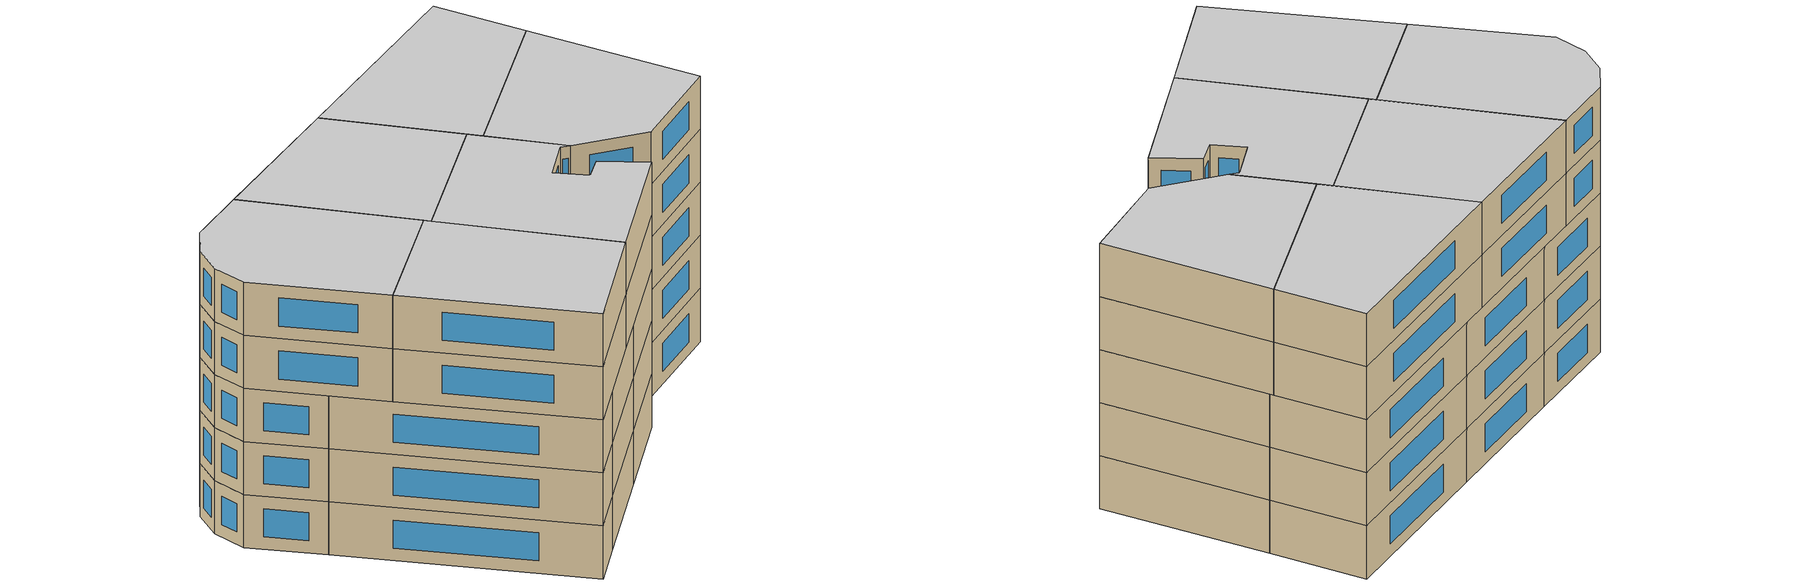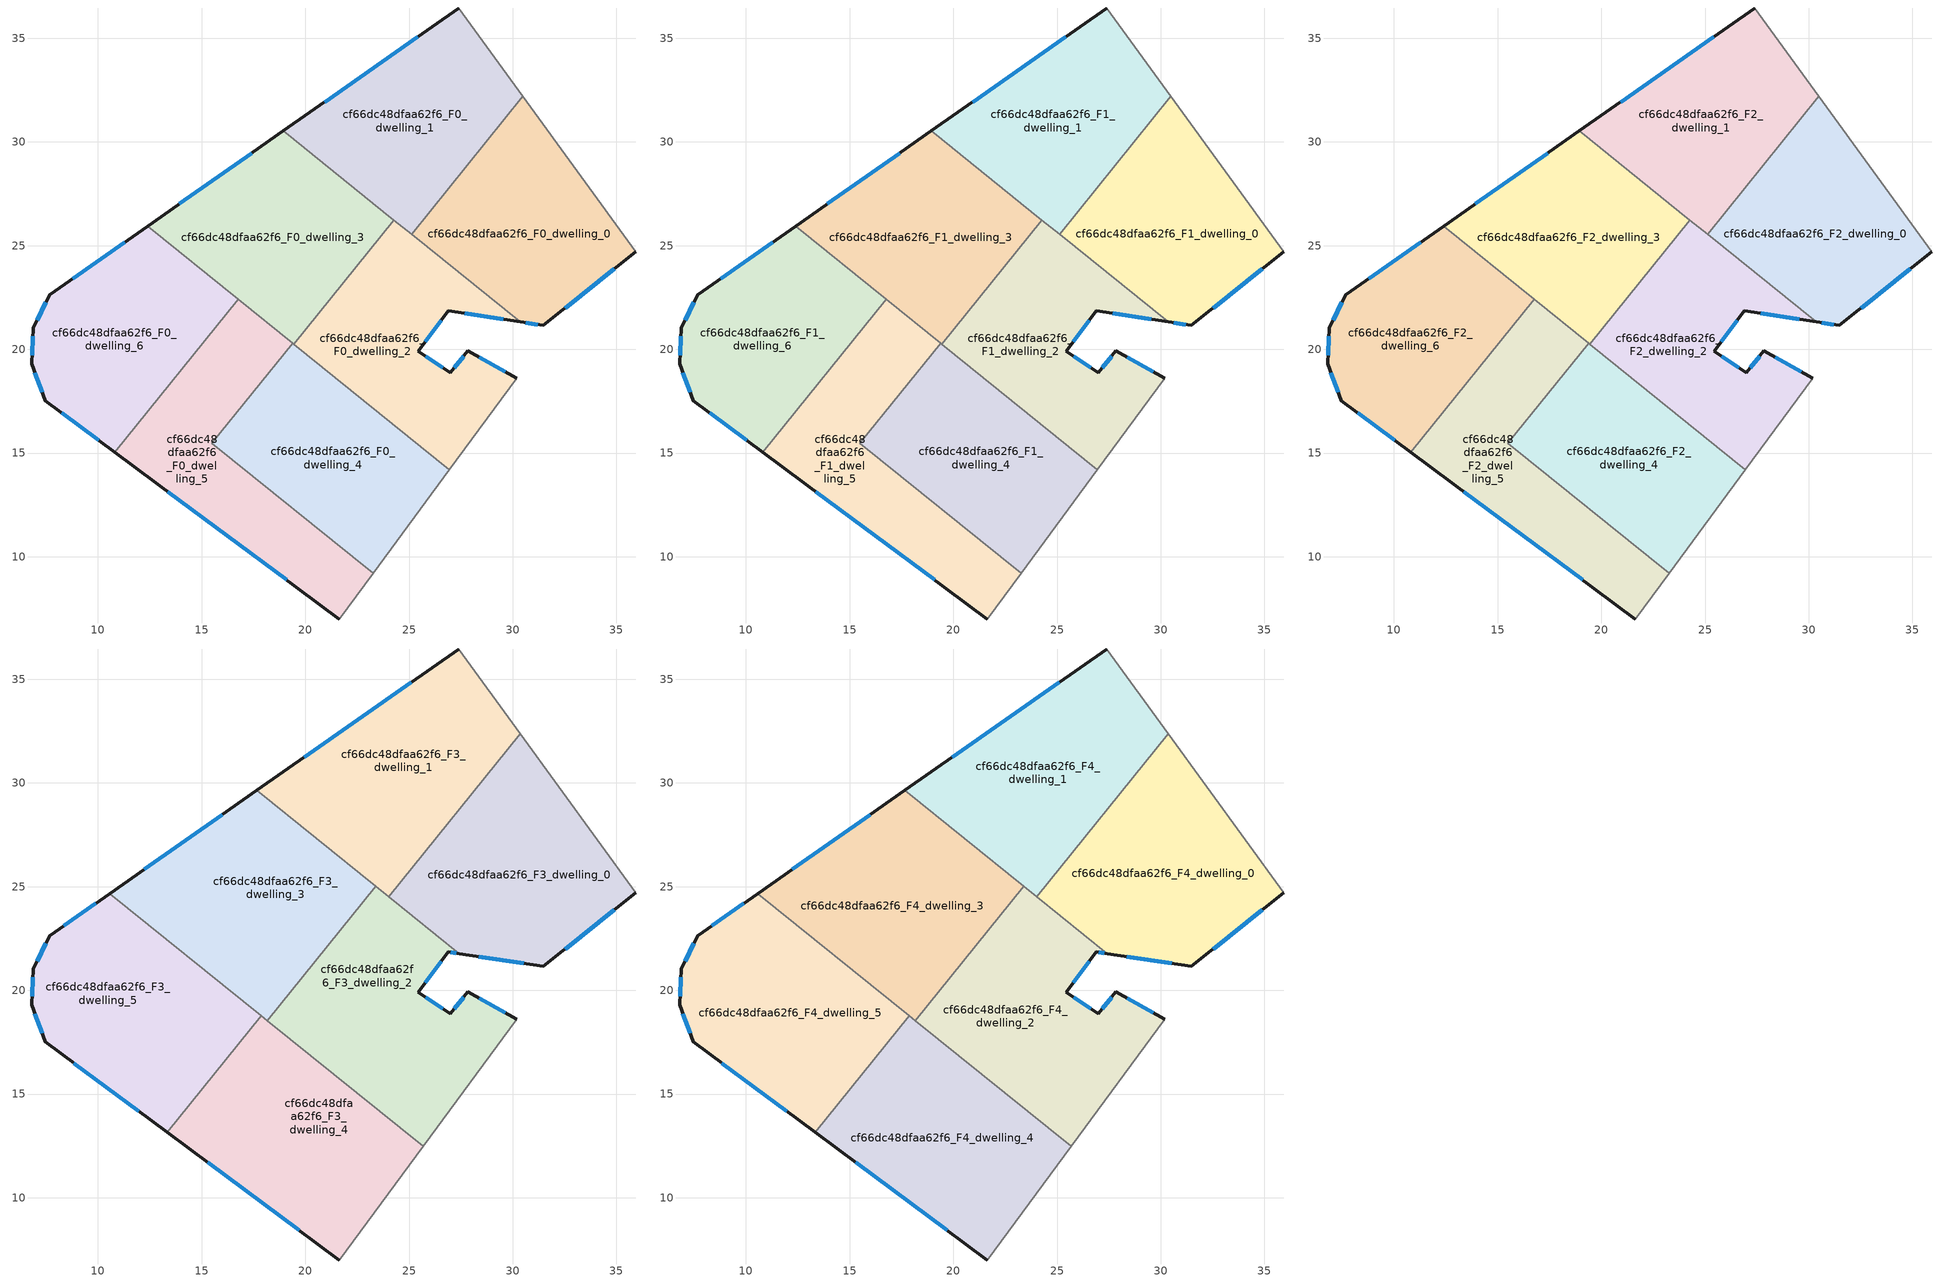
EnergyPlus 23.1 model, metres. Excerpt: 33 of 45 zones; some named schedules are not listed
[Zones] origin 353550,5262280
cf66dc48dfaa62f6_F0_dwelling_0
 floor ground (EU_floor_Construction): 30.49,32.2 35.93,24.71 31.47,21.16 30.36,21.33 25.13,25.54 z0
 wall outside (EU_wall_Construction): 30.36,21.33 31.47,21.16 35.93,24.71 z0:3
 wall to cf66dc48dfaa62f6_F0_dwelling_1 (EU_wall_Construction): 30.49,32.2 25.13,25.54 z0:3
 wall adiabatic (EU_wall_Construction): 35.93,24.71 30.49,32.2 z0:3
 wall to cf66dc48dfaa62f6_F0_dwelling_2 (EU_wall_Construction): 25.13,25.54 30.36,21.33 z0:3
 window (EU_Window_Construction): 32.52,21.99 34.89,23.88 / 30.62,21.29 31.21,21.2 z0.7:2.3
cf66dc48dfaa62f6_F0_dwelling_1
 floor ground (EU_floor_Construction): 27.4,36.46 30.49,32.2 25.13,25.54 18.94,30.53 z0
 wall outside (EU_wall_Construction): 27.4,36.46 18.94,30.53 z0:3
 wall adiabatic (EU_wall_Construction): 30.49,32.2 27.4,36.46 z0:3
 wall to cf66dc48dfaa62f6_F0_dwelling_3 (EU_wall_Construction): 18.94,30.53 24.27,26.23 z0:3
 wall to cf66dc48dfaa62f6_F0_dwelling_2 (EU_wall_Construction): 24.27,26.24 25.13,25.55 z0:3
 window (EU_Window_Construction): 25.41,35.07 20.93,31.93 z0.7:2.3
cf66dc48dfaa62f6_F0_dwelling_2
 floor ground (EU_floor_Construction): 30.36,21.33 26.88,21.86 25.45,19.92 26.99,18.88 27.84,19.92 30.2,18.62 26.95,14.2 19.45,20.25 24.27,26.24 z0
 wall outside (EU_wall_Construction): 30.2,18.62 27.84,19.92 26.99,18.88 25.45,19.92 26.88,21.86 30.36,21.33 z0:3
 wall adiabatic (EU_wall_Construction): 26.95,14.2 30.2,18.62 z0:3
 wall to cf66dc48dfaa62f6_F0_dwelling_3 (EU_wall_Construction): 24.27,26.24 19.45,20.25 z0:3
 wall to cf66dc48dfaa62f6_F0_dwelling_4 (EU_wall_Construction): 19.45,20.25 26.95,14.2 z0:3
 window (EU_Window_Construction): 27.7,21.73 29.54,21.45 / 25.79,20.37 26.54,21.4 / 26.63,19.12 25.81,19.67 / 27.64,19.68 27.19,19.12 / 29.64,18.92 28.39,19.62 z0.7:2.3
cf66dc48dfaa62f6_F0_dwelling_3
 floor ground (EU_floor_Construction): 24.27,26.24 19.45,20.25 12.39,25.94 18.94,30.53 z0
 wall outside (EU_wall_Construction): 18.94,30.53 12.39,25.94 z0:3
 wall to cf66dc48dfaa62f6_F0_dwelling_6 (EU_wall_Construction): 12.39,25.94 16.77,22.41 z0:3
 wall to cf66dc48dfaa62f6_F0_dwelling_5 (EU_wall_Construction): 16.77,22.41 19.38,20.3 z0:3
 wall to cf66dc48dfaa62f6_F0_dwelling_4 (EU_wall_Construction): 19.38,20.3 19.45,20.25 z0:3
 window (EU_Window_Construction): 17.4,29.46 13.93,27.02 z0.7:2.3
cf66dc48dfaa62f6_F0_dwelling_4
 floor ground (EU_floor_Construction): 26.95,14.2 23.27,9.2 15.49,15.48 19.38,20.3 z0
 wall to cf66dc48dfaa62f6_F0_dwelling_5 (EU_wall_Construction): 19.38,20.3 15.49,15.48 23.27,9.2 z0:3
 wall adiabatic (EU_wall_Construction): 23.27,9.2 26.95,14.2 z0:3
cf66dc48dfaa62f6_F0_dwelling_5
 floor ground (EU_floor_Construction): 19.38,20.3 15.49,15.48 23.27,9.2 21.65,7 10.82,15.03 16.77,22.41 z0
 wall outside (EU_wall_Construction): 10.82,15.03 21.65,7 z0:3
 wall adiabatic (EU_wall_Construction): 21.65,7 23.27,9.2 z0:3
 wall to cf66dc48dfaa62f6_F0_dwelling_6 (EU_wall_Construction): 16.77,22.41 10.82,15.03 z0:3
 window (EU_Window_Construction): 13.36,13.15 19.1,8.89 z0.7:2.3
cf66dc48dfaa62f6_F0_dwelling_6
 floor ground (EU_floor_Construction): 16.77,22.41 10.82,15.03 7.46,17.52 6.81,19.3 6.89,21.04 7.68,22.64 12.39,25.94 z0
 wall outside (EU_wall_Construction): 12.39,25.94 7.68,22.64 6.89,21.04 6.81,19.3 7.46,17.52 10.82,15.03 z0:3
 window (EU_Window_Construction): 8.25,16.93 10.03,15.62 / 6.96,18.88 7.31,17.94 / 6.87,20.63 6.83,19.71 / 7.49,22.26 7.07,21.41 / 11.29,25.17 8.79,23.42 z0.7:2.3
cf66dc48dfaa62f6_F1_dwelling_0
 floor to cf66dc48dfaa62f6_F0_dwelling_0 (EU_floor_Construction): 30.49,32.2 35.93,24.71 31.47,21.16 30.36,21.33 25.13,25.54 z3
 wall outside (EU_wall_Construction): 30.36,21.33 31.47,21.16 35.93,24.71 z3:6
 wall to cf66dc48dfaa62f6_F1_dwelling_1 (EU_wall_Construction): 30.49,32.2 25.13,25.54 z3:6
 wall adiabatic (EU_wall_Construction): 35.93,24.71 30.49,32.2 z3:6
 wall to cf66dc48dfaa62f6_F1_dwelling_2 (EU_wall_Construction): 25.13,25.54 30.36,21.33 z3:6
 window (EU_Window_Construction): 32.52,21.99 34.89,23.88 / 30.62,21.29 31.21,21.2 z3.7:5.3
cf66dc48dfaa62f6_F1_dwelling_1
 floor to cf66dc48dfaa62f6_F0_dwelling_1 (EU_floor_Construction): 27.4,36.46 30.49,32.2 25.13,25.54 18.94,30.53 z3
 wall outside (EU_wall_Construction): 27.4,36.46 18.94,30.53 z3:6
 wall adiabatic (EU_wall_Construction): 30.49,32.2 27.4,36.46 z3:6
 wall to cf66dc48dfaa62f6_F1_dwelling_3 (EU_wall_Construction): 18.94,30.53 24.27,26.23 z3:6
 wall to cf66dc48dfaa62f6_F1_dwelling_2 (EU_wall_Construction): 24.27,26.24 25.13,25.55 z3:6
 window (EU_Window_Construction): 25.41,35.07 20.93,31.93 z3.7:5.3
cf66dc48dfaa62f6_F1_dwelling_2
 floor to cf66dc48dfaa62f6_F0_dwelling_2 (EU_floor_Construction): 30.36,21.33 26.88,21.86 25.45,19.92 26.99,18.88 27.84,19.92 30.2,18.62 26.95,14.2 19.45,20.25 24.27,26.24 z3
 wall outside (EU_wall_Construction): 30.2,18.62 27.84,19.92 26.99,18.88 25.45,19.92 26.88,21.86 30.36,21.33 z3:6
 wall adiabatic (EU_wall_Construction): 26.95,14.2 30.2,18.62 z3:6
 wall to cf66dc48dfaa62f6_F1_dwelling_3 (EU_wall_Construction): 24.27,26.24 19.45,20.25 z3:6
 wall to cf66dc48dfaa62f6_F1_dwelling_4 (EU_wall_Construction): 19.45,20.25 26.95,14.2 z3:6
 window (EU_Window_Construction): 27.7,21.73 29.54,21.45 / 25.79,20.37 26.54,21.4 / 26.63,19.12 25.81,19.67 / 27.64,19.68 27.19,19.12 / 29.64,18.92 28.39,19.62 z3.7:5.3
cf66dc48dfaa62f6_F1_dwelling_3
 floor to cf66dc48dfaa62f6_F0_dwelling_3 (EU_floor_Construction): 24.27,26.24 19.45,20.25 12.39,25.94 18.94,30.53 z3
 wall outside (EU_wall_Construction): 18.94,30.53 12.39,25.94 z3:6
 wall to cf66dc48dfaa62f6_F1_dwelling_6 (EU_wall_Construction): 12.39,25.94 16.77,22.41 z3:6
 wall to cf66dc48dfaa62f6_F1_dwelling_5 (EU_wall_Construction): 16.77,22.41 19.38,20.3 z3:6
 wall to cf66dc48dfaa62f6_F1_dwelling_4 (EU_wall_Construction): 19.38,20.3 19.45,20.25 z3:6
 window (EU_Window_Construction): 17.4,29.46 13.93,27.02 z3.7:5.3
cf66dc48dfaa62f6_F1_dwelling_4
 floor to cf66dc48dfaa62f6_F0_dwelling_4 (EU_floor_Construction): 26.95,14.2 23.27,9.2 15.49,15.48 19.38,20.3 z3
 wall to cf66dc48dfaa62f6_F1_dwelling_5 (EU_wall_Construction): 19.38,20.3 15.49,15.48 23.27,9.2 z3:6
 wall adiabatic (EU_wall_Construction): 23.27,9.2 26.95,14.2 z3:6
cf66dc48dfaa62f6_F1_dwelling_5
 floor to cf66dc48dfaa62f6_F0_dwelling_5 (EU_floor_Construction): 19.38,20.3 15.49,15.48 23.27,9.2 21.65,7 10.82,15.03 16.77,22.41 z3
 wall outside (EU_wall_Construction): 10.82,15.03 21.65,7 z3:6
 wall adiabatic (EU_wall_Construction): 21.65,7 23.27,9.2 z3:6
 wall to cf66dc48dfaa62f6_F1_dwelling_6 (EU_wall_Construction): 16.77,22.41 10.82,15.03 z3:6
 window (EU_Window_Construction): 13.36,13.15 19.1,8.89 z3.7:5.3
cf66dc48dfaa62f6_F1_dwelling_6
 floor to cf66dc48dfaa62f6_F0_dwelling_6 (EU_floor_Construction): 16.77,22.41 10.82,15.03 7.46,17.52 6.81,19.3 6.89,21.04 7.68,22.64 12.39,25.94 z3
 wall outside (EU_wall_Construction): 12.39,25.94 7.68,22.64 6.89,21.04 6.81,19.3 7.46,17.52 10.82,15.03 z3:6
 window (EU_Window_Construction): 8.25,16.93 10.03,15.62 / 6.96,18.88 7.31,17.94 / 6.87,20.63 6.83,19.71 / 7.49,22.26 7.07,21.41 / 11.29,25.17 8.79,23.42 z3.7:5.3
cf66dc48dfaa62f6_F2_dwelling_0
 floor to cf66dc48dfaa62f6_F1_dwelling_0 (EU_floor_Construction): 30.49,32.2 35.93,24.71 31.47,21.16 30.36,21.33 25.13,25.54 z6
 wall outside (EU_wall_Construction): 30.36,21.33 31.47,21.16 35.93,24.71 z6:9
 wall to cf66dc48dfaa62f6_F2_dwelling_1 (EU_wall_Construction): 30.49,32.2 25.13,25.54 z6:9
 wall adiabatic (EU_wall_Construction): 35.93,24.71 30.49,32.2 z6:9
 wall to cf66dc48dfaa62f6_F2_dwelling_2 (EU_wall_Construction): 25.13,25.54 30.36,21.33 z6:9
 window (EU_Window_Construction): 32.52,21.99 34.89,23.88 / 30.62,21.29 31.21,21.2 z6.7:8.3
cf66dc48dfaa62f6_F2_dwelling_1
 floor to cf66dc48dfaa62f6_F1_dwelling_1 (EU_floor_Construction): 27.4,36.46 30.49,32.2 25.13,25.54 18.94,30.53 z6
 wall outside (EU_wall_Construction): 27.4,36.46 18.94,30.53 z6:9
 wall adiabatic (EU_wall_Construction): 30.49,32.2 27.4,36.46 z6:9
 wall to cf66dc48dfaa62f6_F2_dwelling_3 (EU_wall_Construction): 18.94,30.53 24.27,26.23 z6:9
 wall to cf66dc48dfaa62f6_F2_dwelling_2 (EU_wall_Construction): 24.27,26.24 25.13,25.55 z6:9
 window (EU_Window_Construction): 25.41,35.07 20.93,31.93 z6.7:8.3
cf66dc48dfaa62f6_F2_dwelling_2
 floor to cf66dc48dfaa62f6_F1_dwelling_2 (EU_floor_Construction): 30.36,21.33 26.88,21.86 25.45,19.92 26.99,18.88 27.84,19.92 30.2,18.62 26.95,14.2 19.45,20.25 24.27,26.24 z6
 wall outside (EU_wall_Construction): 30.2,18.62 27.84,19.92 26.99,18.88 25.45,19.92 26.88,21.86 30.36,21.33 z6:9
 wall adiabatic (EU_wall_Construction): 26.95,14.2 30.2,18.62 z6:9
 wall to cf66dc48dfaa62f6_F2_dwelling_3 (EU_wall_Construction): 24.27,26.24 19.45,20.25 z6:9
 wall to cf66dc48dfaa62f6_F2_dwelling_4 (EU_wall_Construction): 19.45,20.25 26.95,14.2 z6:9
 window (EU_Window_Construction): 27.7,21.73 29.54,21.45 / 25.79,20.37 26.54,21.4 / 26.63,19.12 25.81,19.67 / 27.64,19.68 27.19,19.12 / 29.64,18.92 28.39,19.62 z6.7:8.3
cf66dc48dfaa62f6_F2_dwelling_3
 floor to cf66dc48dfaa62f6_F1_dwelling_3 (EU_floor_Construction): 24.27,26.24 19.45,20.25 12.39,25.94 18.94,30.53 z6
 wall outside (EU_wall_Construction): 18.94,30.53 12.39,25.94 z6:9
 wall to cf66dc48dfaa62f6_F2_dwelling_6 (EU_wall_Construction): 12.39,25.94 16.77,22.41 z6:9
 wall to cf66dc48dfaa62f6_F2_dwelling_5 (EU_wall_Construction): 16.77,22.41 19.38,20.3 z6:9
 wall to cf66dc48dfaa62f6_F2_dwelling_4 (EU_wall_Construction): 19.38,20.3 19.45,20.25 z6:9
 window (EU_Window_Construction): 17.4,29.46 13.93,27.02 z6.7:8.3
cf66dc48dfaa62f6_F2_dwelling_4
 floor to cf66dc48dfaa62f6_F1_dwelling_4 (EU_floor_Construction): 26.95,14.2 23.27,9.2 15.49,15.48 19.38,20.3 z6
 wall to cf66dc48dfaa62f6_F2_dwelling_5 (EU_wall_Construction): 19.38,20.3 15.49,15.48 23.27,9.2 z6:9
 wall adiabatic (EU_wall_Construction): 23.27,9.2 26.95,14.2 z6:9
cf66dc48dfaa62f6_F2_dwelling_5
 floor to cf66dc48dfaa62f6_F1_dwelling_5 (EU_floor_Construction): 19.38,20.3 15.49,15.48 23.27,9.2 21.65,7 10.82,15.03 16.77,22.41 z6
 wall outside (EU_wall_Construction): 10.82,15.03 21.65,7 z6:9
 wall adiabatic (EU_wall_Construction): 21.65,7 23.27,9.2 z6:9
 wall to cf66dc48dfaa62f6_F2_dwelling_6 (EU_wall_Construction): 16.77,22.41 10.82,15.03 z6:9
 window (EU_Window_Construction): 13.36,13.15 19.1,8.89 z6.7:8.3
cf66dc48dfaa62f6_F2_dwelling_6
 floor to cf66dc48dfaa62f6_F1_dwelling_6 (EU_floor_Construction): 16.77,22.41 10.82,15.03 7.46,17.52 6.81,19.3 6.89,21.04 7.68,22.64 12.39,25.94 z6
 wall outside (EU_wall_Construction): 12.39,25.94 7.68,22.64 6.89,21.04 6.81,19.3 7.46,17.52 10.82,15.03 z6:9
 window (EU_Window_Construction): 8.25,16.93 10.03,15.62 / 6.96,18.88 7.31,17.94 / 6.87,20.63 6.83,19.71 / 7.49,22.26 7.07,21.41 / 11.29,25.17 8.79,23.42 z6.7:8.3
cf66dc48dfaa62f6_F3_dwelling_0
 floor to cf66dc48dfaa62f6_F2_dwelling_0 (EU_floor_Construction): 30.49,32.2 35.93,24.71 31.47,21.16 30.36,21.33 25.13,25.54 z9
 floor to cf66dc48dfaa62f6_F2_dwelling_2 (EU_floor_Construction): 30.36,21.33 27.41,21.78 24.03,24.51 24.97,25.67 z9
 floor to cf66dc48dfaa62f6_F2_dwelling_1 (EU_floor_Construction): 30.37,32.37 30.49,32.2 25.13,25.55 24.97,25.67 z9
 wall outside (EU_wall_Construction): 27.41,21.78 31.47,21.16 35.93,24.71 z9:12
 wall to cf66dc48dfaa62f6_F3_dwelling_1 (EU_wall_Construction): 30.37,32.37 24.03,24.51 z9:12
 wall adiabatic (EU_wall_Construction): 35.93,24.71 30.37,32.37 z9:12
 wall to cf66dc48dfaa62f6_F3_dwelling_2 (EU_wall_Construction): 24.03,24.51 27.41,21.78 z9:12
 window (EU_Window_Construction): 32.52,21.99 34.89,23.88 / 28.37,21.63 30.52,21.3 z9.7:11.3
cf66dc48dfaa62f6_F3_dwelling_1
 floor to cf66dc48dfaa62f6_F2_dwelling_1 (EU_floor_Construction): 27.4,36.46 30.37,32.37 24.97,25.67 18.94,30.53 z9
 floor to cf66dc48dfaa62f6_F2_dwelling_3 (EU_floor_Construction): 24.27,26.23 23.33,25.07 17.67,29.64 18.94,30.53 z9
 floor to cf66dc48dfaa62f6_F2_dwelling_2 (EU_floor_Construction): 24.97,25.67 24.03,24.51 23.33,25.07 24.27,26.23 z9
 wall outside (EU_wall_Construction): 27.4,36.46 17.67,29.64 z9:12
 wall adiabatic (EU_wall_Construction): 30.37,32.37 27.4,36.46 z9:12
 wall to cf66dc48dfaa62f6_F3_dwelling_3 (EU_wall_Construction): 17.67,29.64 23.4,25.01 z9:12
 wall to cf66dc48dfaa62f6_F3_dwelling_2 (EU_wall_Construction): 23.4,25.01 24.03,24.51 z9:12
 window (EU_Window_Construction): 25.11,34.86 19.95,31.24 z9.7:11.3
cf66dc48dfaa62f6_F3_dwelling_2
 floor to cf66dc48dfaa62f6_F2_dwelling_2 (EU_floor_Construction): 27.41,21.78 26.88,21.86 25.45,19.92 26.99,18.88 27.84,19.92 30.2,18.62 26.95,14.2 19.52,20.2 23.4,25.01 z9
 floor to cf66dc48dfaa62f6_F2_dwelling_4 (EU_floor_Construction): 26.95,14.2 25.68,12.48 18.17,18.53 19.52,20.2 z9
 wall outside (EU_wall_Construction): 30.2,18.62 27.84,19.92 26.99,18.88 25.45,19.92 26.88,21.86 27.41,21.78 z9:12
 wall adiabatic (EU_wall_Construction): 25.68,12.48 30.2,18.62 z9:12
 wall to cf66dc48dfaa62f6_F3_dwelling_3 (EU_wall_Construction): 23.4,25.01 18.17,18.53 z9:12
 wall to cf66dc48dfaa62f6_F3_dwelling_4 (EU_wall_Construction): 18.17,18.53 25.68,12.48 z9:12
 window (EU_Window_Construction): 27,21.84 27.29,21.8 / 25.79,20.37 26.54,21.4 / 26.63,19.12 25.81,19.67 / 27.64,19.68 27.19,19.12 / 29.64,18.92 28.39,19.62 z9.7:11.3
cf66dc48dfaa62f6_F3_dwelling_3
 floor to cf66dc48dfaa62f6_F2_dwelling_3 (EU_floor_Construction): 23.33,25.07 19.45,20.25 12.39,25.94 17.67,29.64 z9
 floor to cf66dc48dfaa62f6_F2_dwelling_6 (EU_floor_Construction): 16.77,22.41 15.43,20.75 10.57,24.67 12.39,25.94 z9
 floor to cf66dc48dfaa62f6_F2_dwelling_5 (EU_floor_Construction): 19.38,20.3 18.04,18.64 15.43,20.75 16.77,22.41 z9
 floor to cf66dc48dfaa62f6_F2_dwelling_2 (EU_floor_Construction): 23.4,25.01 19.52,20.2 19.45,20.25 23.33,25.07 z9
 floor to cf66dc48dfaa62f6_F2_dwelling_4 (EU_floor_Construction): 19.52,20.2 18.17,18.53 18.04,18.64 19.38,20.3 z9
 wall outside (EU_wall_Construction): 17.67,29.64 10.57,24.67 z9:12
 wall to cf66dc48dfaa62f6_F3_dwelling_5 (EU_wall_Construction): 10.57,24.67 17.88,18.77 z9:12
 wall to cf66dc48dfaa62f6_F3_dwelling_4 (EU_wall_Construction): 17.88,18.77 18.17,18.53 z9:12
 window (EU_Window_Construction): 16,28.47 12.24,25.83 z9.7:11.3
cf66dc48dfaa62f6_F3_dwelling_4
 floor to cf66dc48dfaa62f6_F2_dwelling_4 (EU_floor_Construction): 25.68,12.48 23.27,9.2 15.49,15.48 18.04,18.64 z9
 floor to cf66dc48dfaa62f6_F2_dwelling_5 (EU_floor_Construction): 18.04,18.64 15.49,15.48 23.27,9.2 21.65,7 13.34,13.16 17.88,18.77 z9
 wall outside (EU_wall_Construction): 13.34,13.16 21.65,7 z9:12
 wall to cf66dc48dfaa62f6_F3_dwelling_5 (EU_wall_Construction): 17.88,18.77 13.34,13.16 z9:12
 wall adiabatic (EU_wall_Construction): 21.65,7 25.68,12.48 z9:12
 window (EU_Window_Construction): 15.29,11.71 19.7,8.45 z9.7:11.3
cf66dc48dfaa62f6_F3_dwelling_5
 floor to cf66dc48dfaa62f6_F2_dwelling_5 (EU_floor_Construction): 17.88,18.77 13.34,13.16 10.82,15.03 15.43,20.75 z9
 floor to cf66dc48dfaa62f6_F2_dwelling_6 (EU_floor_Construction): 15.43,20.75 10.82,15.03 7.46,17.52 6.81,19.3 6.89,21.04 7.68,22.64 10.57,24.67 z9
 wall outside (EU_wall_Construction): 10.57,24.67 7.68,22.64 6.89,21.04 6.81,19.3 7.46,17.52 13.34,13.16 z9:12
 window (EU_Window_Construction): 8.84,16.49 11.96,14.18 / 6.96,18.88 7.31,17.94 / 6.87,20.63 6.83,19.71 / 7.49,22.26 7.07,21.41 / 9.89,24.19 8.36,23.12 z9.7:11.3
cf66dc48dfaa62f6_F4_dwelling_0
 floor to cf66dc48dfaa62f6_F3_dwelling_0 (EU_floor_Construction): 30.37,32.37 35.93,24.71 31.47,21.16 27.41,21.78 24.03,24.51 z12
 wall outside (EU_wall_Construction): 27.41,21.78 31.47,21.16 35.93,24.71 z12:15
 wall to cf66dc48dfaa62f6_F4_dwelling_1 (EU_wall_Construction): 30.37,32.37 24.03,24.51 z12:15
 wall adiabatic (EU_wall_Construction): 35.93,24.71 30.37,32.37 z12:15
 wall to cf66dc48dfaa62f6_F4_dwelling_2 (EU_wall_Construction): 24.03,24.51 27.41,21.78 z12:15
 window (EU_Window_Construction): 32.52,21.99 34.89,23.88 / 28.37,21.63 30.52,21.3 z12.7:14.3
 ceiling to cf66dc48dfaa62f6_F5_dwelling_0 (EU_floor_Construction): 35.93,24.71 30.37,32.37 24.03,24.51 27.41,21.78 31.47,21.16 z15
cf66dc48dfaa62f6_F4_dwelling_1
 floor to cf66dc48dfaa62f6_F3_dwelling_1 (EU_floor_Construction): 27.4,36.46 30.37,32.37 24.03,24.51 17.67,29.64 z12
 wall outside (EU_wall_Construction): 27.4,36.46 17.67,29.64 z12:15
 wall adiabatic (EU_wall_Construction): 30.37,32.37 27.4,36.46 z12:15
 wall to cf66dc48dfaa62f6_F4_dwelling_3 (EU_wall_Construction): 17.67,29.64 23.4,25.01 z12:15
 wall to cf66dc48dfaa62f6_F4_dwelling_2 (EU_wall_Construction): 23.4,25.01 24.03,24.51 z12:15
 window (EU_Window_Construction): 25.11,34.86 19.95,31.24 z12.7:14.3
 ceiling to cf66dc48dfaa62f6_F5_dwelling_1 (EU_floor_Construction): 24.03,24.51 30.37,32.37 27.4,36.46 17.67,29.64 z15
cf66dc48dfaa62f6_F4_dwelling_2
 floor to cf66dc48dfaa62f6_F3_dwelling_2 (EU_floor_Construction): 27.41,21.78 26.88,21.86 25.45,19.92 26.99,18.88 27.84,19.92 30.2,18.62 25.68,12.48 18.17,18.53 23.4,25.01 z12
 wall outside (EU_wall_Construction): 30.2,18.62 27.84,19.92 26.99,18.88 25.45,19.92 26.88,21.86 27.41,21.78 z12:15
 wall adiabatic (EU_wall_Construction): 25.68,12.48 30.2,18.62 z12:15
 wall to cf66dc48dfaa62f6_F4_dwelling_3 (EU_wall_Construction): 23.4,25.01 18.17,18.53 z12:15
 wall to cf66dc48dfaa62f6_F4_dwelling_4 (EU_wall_Construction): 18.17,18.53 25.68,12.48 z12:15
 window (EU_Window_Construction): 27,21.84 27.29,21.8 / 25.79,20.37 26.54,21.4 / 26.63,19.12 25.81,19.67 / 27.64,19.68 27.19,19.12 / 29.64,18.92 28.39,19.62 z12.7:14.3
 ceiling to cf66dc48dfaa62f6_F5_dwelling_2 (EU_floor_Construction): 25.68,12.48 30.2,18.62 27.84,19.92 26.99,18.88 25.45,19.92 26.88,21.86 27.41,21.78 23.4,25.01 18.17,18.53 z15
cf66dc48dfaa62f6_F4_dwelling_3
 floor to cf66dc48dfaa62f6_F3_dwelling_3 (EU_floor_Construction): 23.4,25.01 18.17,18.53 10.57,24.67 17.67,29.64 z12
 wall outside (EU_wall_Construction): 17.67,29.64 10.57,24.67 z12:15
 wall to cf66dc48dfaa62f6_F4_dwelling_5 (EU_wall_Construction): 10.57,24.67 17.88,18.77 z12:15
 wall to cf66dc48dfaa62f6_F4_dwelling_4 (EU_wall_Construction): 17.88,18.77 18.17,18.53 z12:15
 window (EU_Window_Construction): 16,28.47 12.24,25.83 z12.7:14.3
 ceiling to cf66dc48dfaa62f6_F5_dwelling_3 (EU_floor_Construction): 18.17,18.53 23.4,25.01 17.67,29.64 10.57,24.67 z15
cf66dc48dfaa62f6_F4_dwelling_4
 floor to cf66dc48dfaa62f6_F3_dwelling_4 (EU_floor_Construction): 25.68,12.48 21.65,7 13.34,13.16 17.88,18.77 z12
 wall outside (EU_wall_Construction): 13.34,13.16 21.65,7 z12:15
 wall to cf66dc48dfaa62f6_F4_dwelling_5 (EU_wall_Construction): 17.88,18.77 13.34,13.16 z12:15
 wall adiabatic (EU_wall_Construction): 21.65,7 25.68,12.48 z12:15
 window (EU_Window_Construction): 15.29,11.71 19.7,8.45 z12.7:14.3
 ceiling to cf66dc48dfaa62f6_F5_dwelling_4 (EU_floor_Construction): 21.65,7 25.68,12.48 17.88,18.77 13.34,13.16 z15
cf66dc48dfaa62f6_F4_dwelling_5
 floor to cf66dc48dfaa62f6_F3_dwelling_5 (EU_floor_Construction): 17.88,18.77 13.34,13.16 7.46,17.52 6.81,19.3 6.89,21.04 7.68,22.64 10.57,24.67 z12
 wall outside (EU_wall_Construction): 10.57,24.67 7.68,22.64 6.89,21.04 6.81,19.3 7.46,17.52 13.34,13.16 z12:15
 window (EU_Window_Construction): 8.84,16.49 11.96,14.18 / 6.96,18.88 7.31,17.94 / 6.87,20.63 6.83,19.71 / 7.49,22.26 7.07,21.41 / 9.89,24.19 8.36,23.12 z12.7:14.3
 ceiling to cf66dc48dfaa62f6_F5_dwelling_5 (EU_floor_Construction): 13.34,13.16 17.88,18.77 10.57,24.67 7.68,22.64 6.89,21.04 6.81,19.3 7.46,17.52 z15
[Building]
EU S2 Campaign: North Axis=0; Terrain=City; Solar Distribution=FullExterior
[Site:Location]
Budapest.Ferenc.Liszt.Intl.AP: Latitude=47.437; Longitude=19.256; Time Zone=1; Elevation=185
[SizingPeriod:WeatherFileDays]
AnnualSizingPeriod: Begin Month=1; Begin Day of Month=1; End Month=12; End Day of Month=31; Day of Week for Start Day=Monday; Use Weather File Daylight Saving Period=No; Use Weather File Rain and Snow Indicators=No
[MATERIAL]
EU_InternalMass_Material: Roughness=MediumRough; Thickness=0.1; Conductivity=1; Density=1800; Specific Heat=900; Thermal Absorptance=0.9; Solar Absorptance=0.7; Visible Absorptance=0.7
[MATERIAL:NOMASS] Roughness=MediumRough; Thermal Absorptance=0.9; Solar Absorptance=0.7; Visible Absorptance=0.7
Name | Thermal Resistance
EU_wall_NoMass | 0.832559
EU_floor_NoMass | 0.872794
[WINDOWMATERIAL:SIMPLEGLAZINGSYSTEM]
EU_Window_SimpleGlazing: UFactor=2.79869; Solar Heat Gain Coefficient=0.75; Visible Transmittance=0.75
[CONSTRUCTION]
EU_wall_Construction: EU_wall_NoMass
EU_floor_Construction: EU_floor_NoMass
EU_Window_Construction: EU_Window_SimpleGlazing
EU_InternalMass_Construction: EU_InternalMass_Material
[ZONE] Type=1; Multiplier=1; Ceiling Height=autocalculate; Floor Area=autocalculate; Part of Total Floor Area=Yes
Name | Volume
cf66dc48dfaa62f6_F0_dwelling_0; cf66dc48dfaa62f6_F1_dwelling_0; cf66dc48dfaa62f6_F2_dwelling_0 | 183.432
cf66dc48dfaa62f6_F3_dwelling_0; cf66dc48dfaa62f6_F4_dwelling_0 | 213.994
cf66dc48dfaa62f6_F0_dwelling_1; cf66dc48dfaa62f6_F1_dwelling_1; cf66dc48dfaa62f6_F2_dwelling_1 | 183.416
cf66dc48dfaa62f6_F3_dwelling_1; cf66dc48dfaa62f6_F4_dwelling_1 | 213.965
cf66dc48dfaa62f6_F0_dwelling_2; cf66dc48dfaa62f6_F1_dwelling_2; cf66dc48dfaa62f6_F2_dwelling_2 | 183.403
cf66dc48dfaa62f6_F3_dwelling_2; cf66dc48dfaa62f6_F4_dwelling_2 | 213.989
cf66dc48dfaa62f6_F0_dwelling_3; cf66dc48dfaa62f6_F1_dwelling_3; cf66dc48dfaa62f6_F2_dwelling_3 | 183.428
cf66dc48dfaa62f6_F3_dwelling_3; cf66dc48dfaa62f6_F4_dwelling_3 | 213.981
cf66dc48dfaa62f6_F0_dwelling_4; cf66dc48dfaa62f6_F1_dwelling_4; cf66dc48dfaa62f6_F2_dwelling_4; cf66dc48dfaa62f6_F0_dwelling_5; cf66dc48dfaa62f6_F1_dwelling_5; cf66dc48dfaa62f6_F2_dwelling_5 | 183.41
cf66dc48dfaa62f6_F3_dwelling_4; cf66dc48dfaa62f6_F4_dwelling_4 | 213.977
cf66dc48dfaa62f6_F3_dwelling_5; cf66dc48dfaa62f6_F4_dwelling_5 | 213.979
cf66dc48dfaa62f6_F0_dwelling_6; cf66dc48dfaa62f6_F1_dwelling_6; cf66dc48dfaa62f6_F2_dwelling_6 | 183.408
[INTERNALMASS] Construction=EU_InternalMass_Construction
Name | Zone or ZoneList | Surface Area
cf66dc48dfaa62f6_F0_dwelling_0_EU_InternalMass | cf66dc48dfaa62f6_F0_dwelling_0 | 61.1428
cf66dc48dfaa62f6_F0_dwelling_1_EU_InternalMass | cf66dc48dfaa62f6_F0_dwelling_1 | 61.1397
cf66dc48dfaa62f6_F0_dwelling_2_EU_InternalMass | cf66dc48dfaa62f6_F0_dwelling_2 | 61.1351
cf66dc48dfaa62f6_F0_dwelling_3_EU_InternalMass | cf66dc48dfaa62f6_F0_dwelling_3 | 61.1437
cf66dc48dfaa62f6_F0_dwelling_4_EU_InternalMass | cf66dc48dfaa62f6_F0_dwelling_4 | 61.1386
cf66dc48dfaa62f6_F0_dwelling_5_EU_InternalMass | cf66dc48dfaa62f6_F0_dwelling_5 | 61.1365
cf66dc48dfaa62f6_F0_dwelling_6_EU_InternalMass | cf66dc48dfaa62f6_F0_dwelling_6 | 61.1348
cf66dc48dfaa62f6_F1_dwelling_0_EU_InternalMass | cf66dc48dfaa62f6_F1_dwelling_0 | 61.1428
cf66dc48dfaa62f6_F1_dwelling_1_EU_InternalMass | cf66dc48dfaa62f6_F1_dwelling_1 | 61.1397
cf66dc48dfaa62f6_F1_dwelling_2_EU_InternalMass | cf66dc48dfaa62f6_F1_dwelling_2 | 61.1351
cf66dc48dfaa62f6_F1_dwelling_3_EU_InternalMass | cf66dc48dfaa62f6_F1_dwelling_3 | 61.1437
cf66dc48dfaa62f6_F1_dwelling_4_EU_InternalMass | cf66dc48dfaa62f6_F1_dwelling_4 | 61.1386
cf66dc48dfaa62f6_F1_dwelling_5_EU_InternalMass | cf66dc48dfaa62f6_F1_dwelling_5 | 61.1365
cf66dc48dfaa62f6_F1_dwelling_6_EU_InternalMass | cf66dc48dfaa62f6_F1_dwelling_6 | 61.1348
cf66dc48dfaa62f6_F2_dwelling_0_EU_InternalMass | cf66dc48dfaa62f6_F2_dwelling_0 | 61.1428
cf66dc48dfaa62f6_F2_dwelling_1_EU_InternalMass | cf66dc48dfaa62f6_F2_dwelling_1 | 61.1397
cf66dc48dfaa62f6_F2_dwelling_2_EU_InternalMass | cf66dc48dfaa62f6_F2_dwelling_2 | 61.1351
cf66dc48dfaa62f6_F2_dwelling_3_EU_InternalMass | cf66dc48dfaa62f6_F2_dwelling_3 | 61.1437
cf66dc48dfaa62f6_F2_dwelling_4_EU_InternalMass | cf66dc48dfaa62f6_F2_dwelling_4 | 61.1386
cf66dc48dfaa62f6_F2_dwelling_5_EU_InternalMass | cf66dc48dfaa62f6_F2_dwelling_5 | 61.1365
cf66dc48dfaa62f6_F2_dwelling_6_EU_InternalMass | cf66dc48dfaa62f6_F2_dwelling_6 | 61.1348
cf66dc48dfaa62f6_F3_dwelling_0_EU_InternalMass | cf66dc48dfaa62f6_F3_dwelling_0 | 71.3305
cf66dc48dfaa62f6_F3_dwelling_1_EU_InternalMass | cf66dc48dfaa62f6_F3_dwelling_1 | 71.3248
cf66dc48dfaa62f6_F3_dwelling_2_EU_InternalMass | cf66dc48dfaa62f6_F3_dwelling_2 | 71.3293
cf66dc48dfaa62f6_F3_dwelling_3_EU_InternalMass | cf66dc48dfaa62f6_F3_dwelling_3 | 71.3284
cf66dc48dfaa62f6_F3_dwelling_4_EU_InternalMass | cf66dc48dfaa62f6_F3_dwelling_4 | 71.3277
cf66dc48dfaa62f6_F3_dwelling_5_EU_InternalMass | cf66dc48dfaa62f6_F3_dwelling_5 | 71.3265
cf66dc48dfaa62f6_F4_dwelling_0_EU_InternalMass | cf66dc48dfaa62f6_F4_dwelling_0 | 71.3305
cf66dc48dfaa62f6_F4_dwelling_1_EU_InternalMass | cf66dc48dfaa62f6_F4_dwelling_1 | 71.3248
cf66dc48dfaa62f6_F4_dwelling_2_EU_InternalMass | cf66dc48dfaa62f6_F4_dwelling_2 | 71.3293
cf66dc48dfaa62f6_F4_dwelling_3_EU_InternalMass | cf66dc48dfaa62f6_F4_dwelling_3 | 71.3284
cf66dc48dfaa62f6_F4_dwelling_4_EU_InternalMass | cf66dc48dfaa62f6_F4_dwelling_4 | 71.3277
cf66dc48dfaa62f6_F4_dwelling_5_EU_InternalMass | cf66dc48dfaa62f6_F4_dwelling_5 | 71.3265
[OTHEREQUIPMENT] Fuel Type=Electricity; Design Level Calculation Method=Watts/Area; Power per Zone Floor Area=1; Fraction Latent=0; Fraction Radiant=0; Fraction Lost=0; Carbon Dioxide Generation Rate=0; EndUse Subcategory=EU_Step8_InternalGains
Name | Zone or ZoneList or Space or SpaceList | Schedule
EU_Step8_InternalGain_cf66dc48dfaa62f6_F0_dwelling_0_f000 | cf66dc48dfaa62f6_F0_dwelling_0 | EU_Step8_GainSchedule_cf66dc48dfaa62f6_F0_dwelling_0_f000
EU_Step8_InternalGain_cf66dc48dfaa62f6_F0_dwelling_1_f000 | cf66dc48dfaa62f6_F0_dwelling_1 | EU_Step8_GainSchedule_cf66dc48dfaa62f6_F0_dwelling_1_f000
EU_Step8_InternalGain_cf66dc48dfaa62f6_F0_dwelling_2_f000 | cf66dc48dfaa62f6_F0_dwelling_2 | EU_Step8_GainSchedule_cf66dc48dfaa62f6_F0_dwelling_2_f000
EU_Step8_InternalGain_cf66dc48dfaa62f6_F0_dwelling_3_f000 | cf66dc48dfaa62f6_F0_dwelling_3 | EU_Step8_GainSchedule_cf66dc48dfaa62f6_F0_dwelling_3_f000
EU_Step8_InternalGain_cf66dc48dfaa62f6_F0_dwelling_4_f000 | cf66dc48dfaa62f6_F0_dwelling_4 | EU_Step8_GainSchedule_cf66dc48dfaa62f6_F0_dwelling_4_f000
EU_Step8_InternalGain_cf66dc48dfaa62f6_F0_dwelling_5_f000 | cf66dc48dfaa62f6_F0_dwelling_5 | EU_Step8_GainSchedule_cf66dc48dfaa62f6_F0_dwelling_5_f000
EU_Step8_InternalGain_cf66dc48dfaa62f6_F0_dwelling_6_f000 | cf66dc48dfaa62f6_F0_dwelling_6 | EU_Step8_GainSchedule_cf66dc48dfaa62f6_F0_dwelling_6_f000
EU_Step8_InternalGain_cf66dc48dfaa62f6_F1_dwelling_0_f000 | cf66dc48dfaa62f6_F1_dwelling_0 | EU_Step8_GainSchedule_cf66dc48dfaa62f6_F1_dwelling_0_f000
EU_Step8_InternalGain_cf66dc48dfaa62f6_F1_dwelling_1_f000 | cf66dc48dfaa62f6_F1_dwelling_1 | EU_Step8_GainSchedule_cf66dc48dfaa62f6_F1_dwelling_1_f000
EU_Step8_InternalGain_cf66dc48dfaa62f6_F1_dwelling_2_f000 | cf66dc48dfaa62f6_F1_dwelling_2 | EU_Step8_GainSchedule_cf66dc48dfaa62f6_F1_dwelling_2_f000
EU_Step8_InternalGain_cf66dc48dfaa62f6_F1_dwelling_3_f000 | cf66dc48dfaa62f6_F1_dwelling_3 | EU_Step8_GainSchedule_cf66dc48dfaa62f6_F1_dwelling_3_f000
EU_Step8_InternalGain_cf66dc48dfaa62f6_F1_dwelling_4_f000 | cf66dc48dfaa62f6_F1_dwelling_4 | EU_Step8_GainSchedule_cf66dc48dfaa62f6_F1_dwelling_4_f000
EU_Step8_InternalGain_cf66dc48dfaa62f6_F1_dwelling_5_f000 | cf66dc48dfaa62f6_F1_dwelling_5 | EU_Step8_GainSchedule_cf66dc48dfaa62f6_F1_dwelling_5_f000
EU_Step8_InternalGain_cf66dc48dfaa62f6_F1_dwelling_6_f000 | cf66dc48dfaa62f6_F1_dwelling_6 | EU_Step8_GainSchedule_cf66dc48dfaa62f6_F1_dwelling_6_f000
EU_Step8_InternalGain_cf66dc48dfaa62f6_F2_dwelling_0_f000 | cf66dc48dfaa62f6_F2_dwelling_0 | EU_Step8_GainSchedule_cf66dc48dfaa62f6_F2_dwelling_0_f000
EU_Step8_InternalGain_cf66dc48dfaa62f6_F2_dwelling_1_f000 | cf66dc48dfaa62f6_F2_dwelling_1 | EU_Step8_GainSchedule_cf66dc48dfaa62f6_F2_dwelling_1_f000
EU_Step8_InternalGain_cf66dc48dfaa62f6_F2_dwelling_2_f000 | cf66dc48dfaa62f6_F2_dwelling_2 | EU_Step8_GainSchedule_cf66dc48dfaa62f6_F2_dwelling_2_f000
EU_Step8_InternalGain_cf66dc48dfaa62f6_F2_dwelling_3_f000 | cf66dc48dfaa62f6_F2_dwelling_3 | EU_Step8_GainSchedule_cf66dc48dfaa62f6_F2_dwelling_3_f000
EU_Step8_InternalGain_cf66dc48dfaa62f6_F2_dwelling_4_f000 | cf66dc48dfaa62f6_F2_dwelling_4 | EU_Step8_GainSchedule_cf66dc48dfaa62f6_F2_dwelling_4_f000
EU_Step8_InternalGain_cf66dc48dfaa62f6_F2_dwelling_5_f000 | cf66dc48dfaa62f6_F2_dwelling_5 | EU_Step8_GainSchedule_cf66dc48dfaa62f6_F2_dwelling_5_f000
EU_Step8_InternalGain_cf66dc48dfaa62f6_F2_dwelling_6_f000 | cf66dc48dfaa62f6_F2_dwelling_6 | EU_Step8_GainSchedule_cf66dc48dfaa62f6_F2_dwelling_6_f000
EU_Step8_InternalGain_cf66dc48dfaa62f6_F3_dwelling_0_f000 | cf66dc48dfaa62f6_F3_dwelling_0 | EU_Step8_GainSchedule_cf66dc48dfaa62f6_F3_dwelling_0_f000
EU_Step8_InternalGain_cf66dc48dfaa62f6_F3_dwelling_1_f000 | cf66dc48dfaa62f6_F3_dwelling_1 | EU_Step8_GainSchedule_cf66dc48dfaa62f6_F3_dwelling_1_f000
EU_Step8_InternalGain_cf66dc48dfaa62f6_F3_dwelling_2_f000 | cf66dc48dfaa62f6_F3_dwelling_2 | EU_Step8_GainSchedule_cf66dc48dfaa62f6_F3_dwelling_2_f000
EU_Step8_InternalGain_cf66dc48dfaa62f6_F3_dwelling_3_f000 | cf66dc48dfaa62f6_F3_dwelling_3 | EU_Step8_GainSchedule_cf66dc48dfaa62f6_F3_dwelling_3_f000
EU_Step8_InternalGain_cf66dc48dfaa62f6_F3_dwelling_4_f000 | cf66dc48dfaa62f6_F3_dwelling_4 | EU_Step8_GainSchedule_cf66dc48dfaa62f6_F3_dwelling_4_f000
EU_Step8_InternalGain_cf66dc48dfaa62f6_F3_dwelling_5_f000 | cf66dc48dfaa62f6_F3_dwelling_5 | EU_Step8_GainSchedule_cf66dc48dfaa62f6_F3_dwelling_5_f000
EU_Step8_InternalGain_cf66dc48dfaa62f6_F4_dwelling_0_f000 | cf66dc48dfaa62f6_F4_dwelling_0 | EU_Step8_GainSchedule_cf66dc48dfaa62f6_F4_dwelling_0_f000
EU_Step8_InternalGain_cf66dc48dfaa62f6_F4_dwelling_1_f000 | cf66dc48dfaa62f6_F4_dwelling_1 | EU_Step8_GainSchedule_cf66dc48dfaa62f6_F4_dwelling_1_f000
EU_Step8_InternalGain_cf66dc48dfaa62f6_F4_dwelling_2_f000 | cf66dc48dfaa62f6_F4_dwelling_2 | EU_Step8_GainSchedule_cf66dc48dfaa62f6_F4_dwelling_2_f000
EU_Step8_InternalGain_cf66dc48dfaa62f6_F4_dwelling_3_f000 | cf66dc48dfaa62f6_F4_dwelling_3 | EU_Step8_GainSchedule_cf66dc48dfaa62f6_F4_dwelling_3_f000
EU_Step8_InternalGain_cf66dc48dfaa62f6_F4_dwelling_4_f000 | cf66dc48dfaa62f6_F4_dwelling_4 | EU_Step8_GainSchedule_cf66dc48dfaa62f6_F4_dwelling_4_f000
EU_Step8_InternalGain_cf66dc48dfaa62f6_F4_dwelling_5_f000 | cf66dc48dfaa62f6_F4_dwelling_5 | EU_Step8_GainSchedule_cf66dc48dfaa62f6_F4_dwelling_5_f000
[ZONEVENTILATION:DESIGNFLOWRATE] Schedule=EU_AlwaysOn; Design Flow Rate Calculation Method=AirChanges/Hour; Air Changes per Hour=0.475469; Ventilation Type=Natural; Fan Pressure Rise=0; Fan Total Efficiency=1; Constant Term Coefficient=1; Temperature Term Coefficient=0; Velocity Term Coefficient=0; Velocity Squared Term Coefficient=0; Minimum Indoor Temperature=-100; Maximum Indoor Temperature=100; Delta Temperature=-100; Minimum Outdoor Temperature=-100; Maximum Outdoor Temperature=100; Maximum Wind Speed=40
Name | Zone or ZoneList or Space or SpaceList
EU_ConstantAir_cf66dc48dfaa62f6_F0_dwelling_0 | cf66dc48dfaa62f6_F0_dwelling_0
EU_ConstantAir_cf66dc48dfaa62f6_F0_dwelling_1 | cf66dc48dfaa62f6_F0_dwelling_1
EU_ConstantAir_cf66dc48dfaa62f6_F0_dwelling_2 | cf66dc48dfaa62f6_F0_dwelling_2
EU_ConstantAir_cf66dc48dfaa62f6_F0_dwelling_3 | cf66dc48dfaa62f6_F0_dwelling_3
EU_ConstantAir_cf66dc48dfaa62f6_F0_dwelling_4 | cf66dc48dfaa62f6_F0_dwelling_4
EU_ConstantAir_cf66dc48dfaa62f6_F0_dwelling_5 | cf66dc48dfaa62f6_F0_dwelling_5
EU_ConstantAir_cf66dc48dfaa62f6_F0_dwelling_6 | cf66dc48dfaa62f6_F0_dwelling_6
EU_ConstantAir_cf66dc48dfaa62f6_F1_dwelling_0 | cf66dc48dfaa62f6_F1_dwelling_0
EU_ConstantAir_cf66dc48dfaa62f6_F1_dwelling_1 | cf66dc48dfaa62f6_F1_dwelling_1
EU_ConstantAir_cf66dc48dfaa62f6_F1_dwelling_2 | cf66dc48dfaa62f6_F1_dwelling_2
EU_ConstantAir_cf66dc48dfaa62f6_F1_dwelling_3 | cf66dc48dfaa62f6_F1_dwelling_3
EU_ConstantAir_cf66dc48dfaa62f6_F1_dwelling_4 | cf66dc48dfaa62f6_F1_dwelling_4
EU_ConstantAir_cf66dc48dfaa62f6_F1_dwelling_5 | cf66dc48dfaa62f6_F1_dwelling_5
EU_ConstantAir_cf66dc48dfaa62f6_F1_dwelling_6 | cf66dc48dfaa62f6_F1_dwelling_6
EU_ConstantAir_cf66dc48dfaa62f6_F2_dwelling_0 | cf66dc48dfaa62f6_F2_dwelling_0
EU_ConstantAir_cf66dc48dfaa62f6_F2_dwelling_1 | cf66dc48dfaa62f6_F2_dwelling_1
EU_ConstantAir_cf66dc48dfaa62f6_F2_dwelling_2 | cf66dc48dfaa62f6_F2_dwelling_2
EU_ConstantAir_cf66dc48dfaa62f6_F2_dwelling_3 | cf66dc48dfaa62f6_F2_dwelling_3
EU_ConstantAir_cf66dc48dfaa62f6_F2_dwelling_4 | cf66dc48dfaa62f6_F2_dwelling_4
EU_ConstantAir_cf66dc48dfaa62f6_F2_dwelling_5 | cf66dc48dfaa62f6_F2_dwelling_5
EU_ConstantAir_cf66dc48dfaa62f6_F2_dwelling_6 | cf66dc48dfaa62f6_F2_dwelling_6
EU_ConstantAir_cf66dc48dfaa62f6_F3_dwelling_0 | cf66dc48dfaa62f6_F3_dwelling_0
EU_ConstantAir_cf66dc48dfaa62f6_F3_dwelling_1 | cf66dc48dfaa62f6_F3_dwelling_1
EU_ConstantAir_cf66dc48dfaa62f6_F3_dwelling_2 | cf66dc48dfaa62f6_F3_dwelling_2
EU_ConstantAir_cf66dc48dfaa62f6_F3_dwelling_3 | cf66dc48dfaa62f6_F3_dwelling_3
EU_ConstantAir_cf66dc48dfaa62f6_F3_dwelling_4 | cf66dc48dfaa62f6_F3_dwelling_4
EU_ConstantAir_cf66dc48dfaa62f6_F3_dwelling_5 | cf66dc48dfaa62f6_F3_dwelling_5
EU_ConstantAir_cf66dc48dfaa62f6_F4_dwelling_0 | cf66dc48dfaa62f6_F4_dwelling_0
EU_ConstantAir_cf66dc48dfaa62f6_F4_dwelling_1 | cf66dc48dfaa62f6_F4_dwelling_1
EU_ConstantAir_cf66dc48dfaa62f6_F4_dwelling_2 | cf66dc48dfaa62f6_F4_dwelling_2
EU_ConstantAir_cf66dc48dfaa62f6_F4_dwelling_3 | cf66dc48dfaa62f6_F4_dwelling_3
EU_ConstantAir_cf66dc48dfaa62f6_F4_dwelling_4 | cf66dc48dfaa62f6_F4_dwelling_4
EU_ConstantAir_cf66dc48dfaa62f6_F4_dwelling_5 | cf66dc48dfaa62f6_F4_dwelling_5
[HVACTEMPLATE:ZONE:IDEALLOADSAIRSYSTEM] System Availability Schedule=EU_AlwaysOn; Maximum Heating Supply Air Temperature=50; Minimum Cooling Supply Air Temperature=13; Maximum Heating Supply Air Humidity Ratio=0.0156; Minimum Cooling Supply Air Humidity Ratio=0.0077; Heating Limit=NoLimit; Cooling Limit=NoLimit; Heating Availability Schedule=EU_AlwaysOn; Cooling Availability Schedule=EU_CoolingOff; Dehumidification Control Type=ConstantSensibleHeatRatio; Cooling Sensible Heat Ratio=0.7; Dehumidification Setpoint=60; Humidification Control Type=None; Humidification Setpoint=30; Outdoor Air Method=None; Outdoor Air Flow Rate per Person=0.00944; Outdoor Air Flow Rate per Zone Floor Area=0; Outdoor Air Flow Rate per Zone=0; Demand Controlled Ventilation Type=None; Outdoor Air Economizer Type=NoEconomizer; Heat Recovery Type=None; Sensible Heat Recovery Effectiveness=0.7; Latent Heat Recovery Effectiveness=0.65
Name | Template Thermostat
cf66dc48dfaa62f6_F0_dwelling_0 | EU_HeatOnly_cf66dc48dfaa62f6_F0_dwelling_0
cf66dc48dfaa62f6_F0_dwelling_1 | EU_HeatOnly_cf66dc48dfaa62f6_F0_dwelling_1
cf66dc48dfaa62f6_F0_dwelling_2 | EU_HeatOnly_cf66dc48dfaa62f6_F0_dwelling_2
cf66dc48dfaa62f6_F0_dwelling_3 | EU_HeatOnly_cf66dc48dfaa62f6_F0_dwelling_3
cf66dc48dfaa62f6_F0_dwelling_4 | EU_HeatOnly_cf66dc48dfaa62f6_F0_dwelling_4
cf66dc48dfaa62f6_F0_dwelling_5 | EU_HeatOnly_cf66dc48dfaa62f6_F0_dwelling_5
cf66dc48dfaa62f6_F0_dwelling_6 | EU_HeatOnly_cf66dc48dfaa62f6_F0_dwelling_6
cf66dc48dfaa62f6_F1_dwelling_0 | EU_HeatOnly_cf66dc48dfaa62f6_F1_dwelling_0
cf66dc48dfaa62f6_F1_dwelling_1 | EU_HeatOnly_cf66dc48dfaa62f6_F1_dwelling_1
cf66dc48dfaa62f6_F1_dwelling_2 | EU_HeatOnly_cf66dc48dfaa62f6_F1_dwelling_2
cf66dc48dfaa62f6_F1_dwelling_3 | EU_HeatOnly_cf66dc48dfaa62f6_F1_dwelling_3
cf66dc48dfaa62f6_F1_dwelling_4 | EU_HeatOnly_cf66dc48dfaa62f6_F1_dwelling_4
cf66dc48dfaa62f6_F1_dwelling_5 | EU_HeatOnly_cf66dc48dfaa62f6_F1_dwelling_5
cf66dc48dfaa62f6_F1_dwelling_6 | EU_HeatOnly_cf66dc48dfaa62f6_F1_dwelling_6
cf66dc48dfaa62f6_F2_dwelling_0 | EU_HeatOnly_cf66dc48dfaa62f6_F2_dwelling_0
cf66dc48dfaa62f6_F2_dwelling_1 | EU_HeatOnly_cf66dc48dfaa62f6_F2_dwelling_1
cf66dc48dfaa62f6_F2_dwelling_2 | EU_HeatOnly_cf66dc48dfaa62f6_F2_dwelling_2
cf66dc48dfaa62f6_F2_dwelling_3 | EU_HeatOnly_cf66dc48dfaa62f6_F2_dwelling_3
cf66dc48dfaa62f6_F2_dwelling_4 | EU_HeatOnly_cf66dc48dfaa62f6_F2_dwelling_4
cf66dc48dfaa62f6_F2_dwelling_5 | EU_HeatOnly_cf66dc48dfaa62f6_F2_dwelling_5
cf66dc48dfaa62f6_F2_dwelling_6 | EU_HeatOnly_cf66dc48dfaa62f6_F2_dwelling_6
cf66dc48dfaa62f6_F3_dwelling_0 | EU_HeatOnly_cf66dc48dfaa62f6_F3_dwelling_0
cf66dc48dfaa62f6_F3_dwelling_1 | EU_HeatOnly_cf66dc48dfaa62f6_F3_dwelling_1
cf66dc48dfaa62f6_F3_dwelling_2 | EU_HeatOnly_cf66dc48dfaa62f6_F3_dwelling_2
cf66dc48dfaa62f6_F3_dwelling_3 | EU_HeatOnly_cf66dc48dfaa62f6_F3_dwelling_3
cf66dc48dfaa62f6_F3_dwelling_4 | EU_HeatOnly_cf66dc48dfaa62f6_F3_dwelling_4
cf66dc48dfaa62f6_F3_dwelling_5 | EU_HeatOnly_cf66dc48dfaa62f6_F3_dwelling_5
cf66dc48dfaa62f6_F4_dwelling_0 | EU_HeatOnly_cf66dc48dfaa62f6_F4_dwelling_0
cf66dc48dfaa62f6_F4_dwelling_1 | EU_HeatOnly_cf66dc48dfaa62f6_F4_dwelling_1
cf66dc48dfaa62f6_F4_dwelling_2 | EU_HeatOnly_cf66dc48dfaa62f6_F4_dwelling_2
cf66dc48dfaa62f6_F4_dwelling_3 | EU_HeatOnly_cf66dc48dfaa62f6_F4_dwelling_3
cf66dc48dfaa62f6_F4_dwelling_4 | EU_HeatOnly_cf66dc48dfaa62f6_F4_dwelling_4
cf66dc48dfaa62f6_F4_dwelling_5 | EU_HeatOnly_cf66dc48dfaa62f6_F4_dwelling_5
[SIZING:ZONE] Zone Cooling Design Supply Air Temperature Input Method=SupplyAirTemperature; Zone Cooling Design Supply Air Temperature=13; Zone Heating Design Supply Air Temperature Input Method=SupplyAirTemperature; Zone Heating Design Supply Air Temperature=50; Zone Cooling Design Supply Air Humidity Ratio=0.008; Zone Heating Design Supply Air Humidity Ratio=0.008; Cooling Design Air Flow Method=DesignDay; Cooling Design Air Flow Rate=0; Cooling Minimum Air Flow per Zone Floor Area=0.000762; Cooling Minimum Air Flow=0; Cooling Minimum Air Flow Fraction=0.2; Heating Design Air Flow Method=DesignDay; Heating Design Air Flow Rate=0; Heating Maximum Air Flow per Zone Floor Area=0.002032; Heating Maximum Air Flow=0.141576; Heating Maximum Air Flow Fraction=0.3; Account for Dedicated Outdoor Air System=No; Dedicated Outdoor Air System Control Strategy=NeutralSupplyAir; Dedicated Outdoor Air Low Setpoint Temperature for Design=autosize; Dedicated Outdoor Air High Setpoint Temperature for Design=autosize; Zone Load Sizing Method=Sensible Load Only No Latent Load; Zone Latent Cooling Design Supply Air Humidity Ratio Input Method=HumidityRatioDifference; Zone Cooling Design Supply Air Humidity Ratio Difference=0.005; Zone Latent Heating Design Supply Air Humidity Ratio Input Method=HumidityRatioDifference; Zone Humidification Design Supply Air Humidity Ratio Difference=0.005
cf66dc48dfaa62f6_F0_dwelling_0; cf66dc48dfaa62f6_F0_dwelling_1; cf66dc48dfaa62f6_F0_dwelling_2; cf66dc48dfaa62f6_F0_dwelling_3; cf66dc48dfaa62f6_F0_dwelling_4; cf66dc48dfaa62f6_F0_dwelling_5; cf66dc48dfaa62f6_F0_dwelling_6; cf66dc48dfaa62f6_F1_dwelling_0; cf66dc48dfaa62f6_F1_dwelling_1; cf66dc48dfaa62f6_F1_dwelling_2; cf66dc48dfaa62f6_F1_dwelling_3; cf66dc48dfaa62f6_F1_dwelling_4; cf66dc48dfaa62f6_F1_dwelling_5; cf66dc48dfaa62f6_F1_dwelling_6; cf66dc48dfaa62f6_F2_dwelling_0; cf66dc48dfaa62f6_F2_dwelling_1; cf66dc48dfaa62f6_F2_dwelling_2; cf66dc48dfaa62f6_F2_dwelling_3; cf66dc48dfaa62f6_F2_dwelling_4; cf66dc48dfaa62f6_F2_dwelling_5; cf66dc48dfaa62f6_F2_dwelling_6; cf66dc48dfaa62f6_F3_dwelling_0; cf66dc48dfaa62f6_F3_dwelling_1; cf66dc48dfaa62f6_F3_dwelling_2; cf66dc48dfaa62f6_F3_dwelling_3; cf66dc48dfaa62f6_F3_dwelling_4; cf66dc48dfaa62f6_F3_dwelling_5; cf66dc48dfaa62f6_F4_dwelling_0; cf66dc48dfaa62f6_F4_dwelling_1; cf66dc48dfaa62f6_F4_dwelling_2; cf66dc48dfaa62f6_F4_dwelling_3; cf66dc48dfaa62f6_F4_dwelling_4; cf66dc48dfaa62f6_F4_dwelling_5
[SCHEDULE:FILE] Column Number=1; Rows to Skip at Top=0; Number of Hours of Data=8760; Column Separator=Comma; Interpolate to Timestep=No; Minutes per Item=60; Adjust Schedule for Daylight Savings=Yes
Name | File
EU_Step8_GainSchedule_cf66dc48dfaa62f6_F0_dwelling_0_f000 | ../../schedules/cf66dc48dfaa62f6/cf66dc48dfaa62f6_F0_dwelling_0_f000_gain.csv
EU_Step8_GainSchedule_cf66dc48dfaa62f6_F0_dwelling_1_f000 | ../../schedules/cf66dc48dfaa62f6/cf66dc48dfaa62f6_F0_dwelling_1_f000_gain.csv
EU_Step8_GainSchedule_cf66dc48dfaa62f6_F0_dwelling_2_f000 | ../../schedules/cf66dc48dfaa62f6/cf66dc48dfaa62f6_F0_dwelling_2_f000_gain.csv
EU_Step8_GainSchedule_cf66dc48dfaa62f6_F0_dwelling_3_f000 | ../../schedules/cf66dc48dfaa62f6/cf66dc48dfaa62f6_F0_dwelling_3_f000_gain.csv
EU_Step8_GainSchedule_cf66dc48dfaa62f6_F0_dwelling_4_f000 | ../../schedules/cf66dc48dfaa62f6/cf66dc48dfaa62f6_F0_dwelling_4_f000_gain.csv
EU_Step8_GainSchedule_cf66dc48dfaa62f6_F0_dwelling_5_f000 | ../../schedules/cf66dc48dfaa62f6/cf66dc48dfaa62f6_F0_dwelling_5_f000_gain.csv
EU_Step8_GainSchedule_cf66dc48dfaa62f6_F0_dwelling_6_f000 | ../../schedules/cf66dc48dfaa62f6/cf66dc48dfaa62f6_F0_dwelling_6_f000_gain.csv
EU_Step8_GainSchedule_cf66dc48dfaa62f6_F1_dwelling_0_f000 | ../../schedules/cf66dc48dfaa62f6/cf66dc48dfaa62f6_F1_dwelling_0_f000_gain.csv
EU_Step8_GainSchedule_cf66dc48dfaa62f6_F1_dwelling_1_f000 | ../../schedules/cf66dc48dfaa62f6/cf66dc48dfaa62f6_F1_dwelling_1_f000_gain.csv
EU_Step8_GainSchedule_cf66dc48dfaa62f6_F1_dwelling_2_f000 | ../../schedules/cf66dc48dfaa62f6/cf66dc48dfaa62f6_F1_dwelling_2_f000_gain.csv
